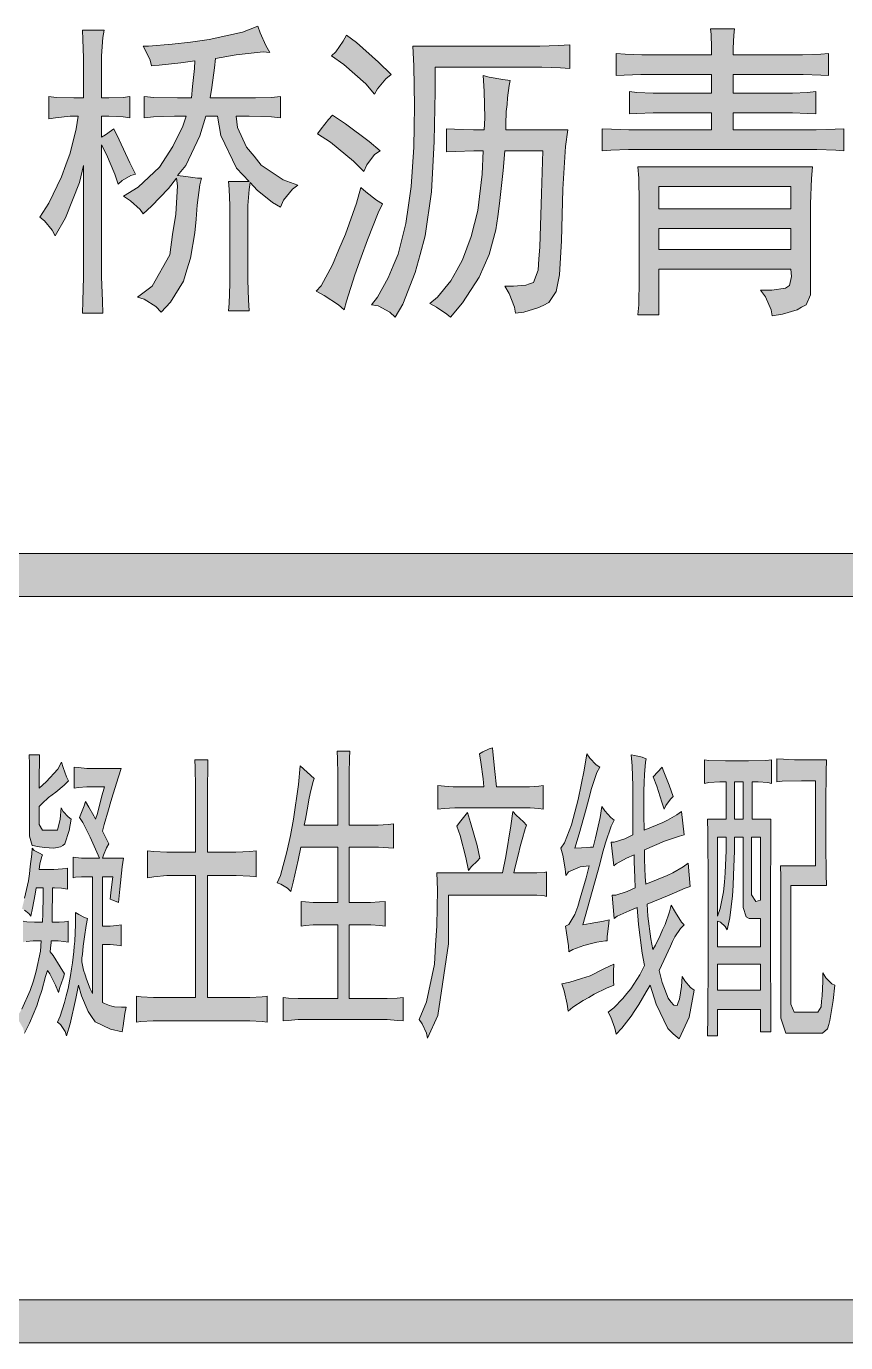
# Model space of a CAD drawing. Header units: millimetres. Extents: x 0 to 414, y 0 to 292.
# Drawn here: x 380.79 to 388.89, y 52.24 to 65.25 of the extents above; entities that cross this region are included whole.
import ezdxf

# ---------------------------------------------------------------- set-up
doc = ezdxf.new("R2010")
doc.units = ezdxf.units.MM

msp = doc.modelspace()

# ---------------------------------------------------------------- hatches: boundary and pattern name
h = msp.add_hatch(color=0)
h.dxf.hatch_style = 2
h.paths.add_polyline_path([(381.6985, 63.6905), (381.66675, 63.789278), (381.585611, 63.983306), (381.536222, 64.078556), (381.536222, 62.886167), (381.536222, 62.773278), (381.543278, 62.533389), (381.546806, 62.413444), (381.345722, 62.413444), (381.34925, 62.533389), (381.356306, 62.773278), (381.356306, 62.886167), (381.356306, 63.873944), (381.3175, 63.704611), (381.179917, 63.355361), (381.077611, 63.178972), (381.045861, 63.235417), (380.971778, 63.327139), (380.925917, 63.362417), (381.014111, 63.503528), (381.141111, 63.761056), (381.183444, 63.881), (381.225778, 63.997417), (381.28575, 64.237306), (381.303389, 64.360778), (381.225778, 64.360778), (381.081139, 64.346667), (381.014111, 64.336083), (381.014111, 64.554806), (381.088194, 64.54775), (381.261056, 64.544222), (381.356306, 64.544222), (381.356306, 64.847611), (381.356306, 64.939333), (381.34925, 65.11925), (381.345722, 65.210972), (381.560917, 65.210972), (381.546806, 65.140417), (381.536222, 64.956972), (381.536222, 64.847611), (381.536222, 64.544222), (381.606778, 64.544222), (381.747889, 64.54775), (381.814917, 64.554806), (381.814917, 64.346667), (381.747889, 64.353722), (381.606778, 64.360778), (381.536222, 64.360778), (381.536222, 64.152639), (381.575028, 64.177333), (381.635, 64.219667), (381.656167, 64.237306), (381.709083, 64.127944), (381.814917, 63.902167), (381.871361, 63.789278), (381.8255, 63.775167), (381.740833, 63.725778)])
h = msp.add_hatch(color=0)
h.dxf.hatch_style = 2
h.paths.add_polyline_path([(383.197806, 64.99225), (383.134306, 64.999306), (382.866194, 64.967556), (382.661583, 64.932278), (382.651, 64.840556), (382.626306, 64.646528), (382.608667, 64.544222), (382.993194, 64.544222), (383.056694, 64.544222), (383.215444, 64.54775), (383.303639, 64.554806), (383.303639, 64.346667), (383.215444, 64.353722), (382.993194, 64.360778), (382.866194, 64.360778), (382.880306, 64.251417), (382.9685, 64.053861), (383.042583, 63.965667), (383.113139, 63.877472), (383.331861, 63.732833), (383.4765, 63.679917), (383.423583, 63.641111), (383.335389, 63.53175), (383.303639, 63.461194), (383.226028, 63.507056), (383.074333, 63.630528), (383.003778, 63.704611), (382.993194, 63.637583), (382.982611, 63.478833), (382.982611, 63.387111), (382.982611, 62.826194), (382.982611, 62.741528), (382.989667, 62.5475), (382.993194, 62.438139), (382.792111, 62.438139), (382.795639, 62.508694), (382.802694, 62.70625), (382.802694, 62.826194), (382.802694, 63.387111), (382.802694, 63.478833), (382.795639, 63.641111), (382.792111, 63.715194), (382.993194, 63.715194), (382.869722, 63.84925), (382.7145, 64.170278), (382.68275, 64.360778), (382.566333, 64.360778), (382.506361, 64.16675), (382.368778, 63.873944), (382.287639, 63.775167), (382.368778, 63.764583), (382.485194, 63.750472), (382.524, 63.750472), (382.506361, 63.683444), (382.481667, 63.482361), (382.471083, 63.344778), (382.456972, 63.207194), (382.414639, 62.956722), (382.379361, 62.843833), (382.344083, 62.730944), (382.217083, 62.522806), (382.125361, 62.424028), (382.072444, 62.480472), (381.956028, 62.554556), (381.892528, 62.572194), (382.037167, 62.681556), (382.210028, 62.992), (382.23825, 63.193083), (382.27, 63.394167), (382.287639, 63.672861), (382.277056, 63.750472), (382.195917, 63.648167), (382.030111, 63.471778), (381.945444, 63.397694), (381.917222, 63.440028), (381.821972, 63.524694), (381.751417, 63.570556), (381.896056, 63.65875), (382.107722, 63.856306), (382.17475, 63.958611), (382.241778, 64.060917), (382.340556, 64.262), (382.372306, 64.360778), (382.255889, 64.360778), (382.04775, 64.353722), (381.956028, 64.346667), (381.956028, 64.554806), (382.051278, 64.54775), (382.287639, 64.544222), (382.425222, 64.544222), (382.435806, 64.653583), (382.453444, 64.8335), (382.456972, 64.907583), (382.319389, 64.889944), (382.104194, 64.86525), (382.030111, 64.858194), (382.016, 64.914639), (381.970139, 65.009889), (381.945444, 65.052222), (381.998361, 65.052222), (382.234722, 65.073389), (382.414639, 65.094556), (382.598083, 65.11925), (382.929694, 65.193333), (383.081389, 65.249778), (383.102556, 65.186278), (383.159, 65.059278)])
h = msp.add_hatch(color=0)
h.dxf.hatch_style = 2
h.paths.add_polyline_path([(387.790972, 65.225083), (387.787444, 65.161583), (387.780389, 65.034583), (387.780389, 64.967556), (388.369528, 64.967556), (388.464778, 64.967556), (388.644694, 64.974611), (388.722306, 64.981667), (388.722306, 64.762944), (388.644694, 64.766472), (388.471833, 64.773528), (388.380111, 64.773528), (387.780389, 64.773528), (387.780389, 64.590083), (388.295444, 64.590083), (388.366, 64.590083), (388.514167, 64.597139), (388.595306, 64.604194), (388.595306, 64.385472), (388.514167, 64.389), (388.366, 64.396056), (388.295444, 64.396056), (387.780389, 64.396056), (387.780389, 64.226722), (388.500056, 64.226722), (388.598833, 64.226722), (388.789333, 64.233778), (388.874, 64.237306), (388.874, 64.018583), (388.792861, 64.025639), (388.605889, 64.032694), (388.500056, 64.032694), (386.827889, 64.032694), (386.743222, 64.032694), (386.570361, 64.025639), (386.485694, 64.018583), (386.485694, 64.237306), (386.577417, 64.233778), (386.74675, 64.226722), (386.827889, 64.226722), (387.565194, 64.226722), (387.565194, 64.396056), (387.074833, 64.396056), (386.990167, 64.396056), (386.827889, 64.389), (386.753806, 64.385472), (386.753806, 64.604194), (386.827889, 64.597139), (386.990167, 64.590083), (387.074833, 64.590083), (387.565194, 64.590083), (387.565194, 64.773528), (386.954889, 64.773528), (386.866694, 64.773528), (386.700889, 64.766472), (386.623278, 64.762944), (386.623278, 64.981667), (386.711472, 64.974611), (386.877278, 64.967556), (386.954889, 64.967556), (387.565194, 64.967556), (387.565194, 65.041639), (387.561667, 65.168639), (387.554611, 65.225083)])
h = msp.add_hatch(color=0)
h.dxf.hatch_style = 2
h.paths.add_polyline_path([(383.956278, 65.161583), (384.055056, 65.091028), (384.273778, 64.897), (384.39725, 64.773528), (384.344333, 64.731194), (384.263194, 64.632417), (384.234972, 64.5795), (384.146778, 64.681806), (383.931583, 64.872306), (383.808111, 64.956972), (383.850444, 64.999306), (383.924528, 65.101611)])
h = msp.add_hatch(color=0)
h.dxf.hatch_style = 2
h.paths.add_polyline_path([(384.439583, 62.374639), (384.386667, 62.424028), (384.27025, 62.487528), (384.203222, 62.498111), (384.263194, 62.572194), (384.369028, 62.762694), (384.418417, 62.882639), (384.467806, 62.999056), (384.541889, 63.302444), (384.570111, 63.482361), (384.594806, 63.665806), (384.623028, 64.053861), (384.626556, 64.254944), (384.630083, 64.459556), (384.623028, 64.858194), (384.612444, 65.052222), (385.801306, 65.052222), (385.868333, 65.052222), (386.051778, 65.059278), (386.164667, 65.066333), (386.164667, 64.8335), (386.072944, 64.840556), (385.8895, 64.847611), (385.801306, 64.847611), (384.834694, 64.847611), (384.834694, 64.604194), (384.824111, 64.110306), (384.81, 63.859833), (384.795889, 63.612889), (384.735917, 63.178972), (384.686528, 62.995528), (384.637139, 62.815611), (384.513667, 62.505167)])
h = msp.add_hatch(color=0)
h.dxf.hatch_style = 2
h.paths.add_polyline_path([(385.628444, 62.413444), (385.617861, 62.473417), (385.564944, 62.607472), (385.522611, 62.681556), (385.607278, 62.681556), (385.73075, 62.692139), (385.766028, 62.70625), (385.804833, 62.716833), (385.850694, 62.840306), (385.85775, 62.953194), (385.868333, 63.066083), (385.885972, 63.598778), (385.896556, 64.018583), (385.522611, 64.018583), (385.504972, 63.824556), (385.469694, 63.5), (385.452056, 63.369472), (385.434417, 63.238944), (385.367389, 62.995528), (385.318, 62.882639), (385.268611, 62.76975), (385.102806, 62.51575), (384.986389, 62.374639), (384.947583, 62.406389), (384.845278, 62.473417), (384.781778, 62.508694), (384.855861, 62.572194), (384.989917, 62.734472), (385.046361, 62.840306), (385.102806, 62.942611), (385.191, 63.171917), (385.22275, 63.302444), (385.2545, 63.429444), (385.296833, 63.789278), (385.307417, 64.018583), (385.215694, 64.018583), (385.035778, 64.011528), (384.944056, 64.008), (384.944056, 64.237306), (385.025194, 64.233778), (385.212167, 64.226722), (385.318, 64.226722), (385.325056, 64.343139), (385.318, 64.607722), (385.307417, 64.762944), (385.367389, 64.748833), (385.501444, 64.724139), (385.575528, 64.713556), (385.564944, 64.664167), (385.547306, 64.544222), (385.543778, 64.477194), (385.536722, 64.406639), (385.533194, 64.279639), (385.533194, 64.226722), (386.1435, 64.226722), (386.122333, 64.060917), (386.094111, 63.641111), (386.090583, 63.387111), (386.083528, 63.129583), (386.062361, 62.794444), (386.044722, 62.709778), (386.030611, 62.628639), (385.956528, 62.519278), (385.900083, 62.491056), (385.847167, 62.466361), (385.709583, 62.424028)])
h = msp.add_hatch(color=0)
h.dxf.hatch_style = 2
h.paths.add_polyline_path([(383.818694, 64.371361), (383.945694, 64.286694), (384.182056, 64.110306), (384.291417, 64.018583), (384.234972, 63.983306), (384.157361, 63.881), (384.129139, 63.813972), (384.026833, 63.916278), (383.797528, 64.10325), (383.670528, 64.187917), (383.705806, 64.237306), (383.779889, 64.329028)])
h = msp.add_hatch(color=0)
h.paths.add_polyline_path([(388.0485, 62.64275), (388.161389, 62.64275), (388.295444, 62.660389), (388.316611, 62.6745), (388.337778, 62.688611), (388.355417, 62.776806), (388.348361, 62.850889), (387.043083, 62.850889), (387.043083, 62.399333), (386.838472, 62.399333), (386.845528, 62.498111), (386.849056, 62.748583), (386.849056, 62.900278), (386.849056, 63.373), (386.849056, 63.507056), (386.845528, 63.750472), (386.838472, 63.859833), (388.563556, 63.859833), (388.552972, 63.746944), (388.542389, 63.496472), (388.542389, 63.362417), (388.542389, 62.667444), (388.542389, 62.596889), (388.500056, 62.498111), (388.454194, 62.473417), (388.411861, 62.448722), (388.267222, 62.406389), (388.164917, 62.38875), (388.154333, 62.448722), (388.097889, 62.575722)])
h.paths.add_polyline_path([(388.348361, 63.447083), (388.348361, 63.665806), (387.043083, 63.665806), (387.043083, 63.447083)])
h.paths.add_polyline_path([(388.348361, 63.044917), (388.348361, 63.253056), (387.043083, 63.253056), (387.043083, 63.044917)])
h = msp.add_hatch(color=0)
h.dxf.hatch_style = 2
h.paths.add_polyline_path([(384.312583, 63.496472), (384.27025, 63.40475), (384.164417, 63.140167), (384.100917, 62.967306), (384.040944, 62.794444), (383.956278, 62.533389), (383.935111, 62.448722), (383.878667, 62.498111), (383.737556, 62.589833), (383.656417, 62.632167), (383.705806, 62.685083), (383.818694, 62.893222), (383.882194, 63.044917), (383.945694, 63.196611), (384.055056, 63.503528), (384.097389, 63.655222), (384.146778, 63.612889), (384.252611, 63.53175)])
h = msp.add_hatch(color=0)
h.dxf.hatch_style = 2
h.paths.add_polyline_path([(355.134333, 59.615917), (355.134333, 60.03925), (404.410333, 60.03925), (404.410333, 59.615917)])
h = msp.add_hatch(color=0)
h.dxf.hatch_style = 2
h.paths.add_polyline_path([(381.208139, 57.792056), (381.165806, 57.749722), (381.084667, 57.679167), (381.045861, 57.654472), (381.010583, 57.62625), (380.947083, 57.569806), (380.918861, 57.538056), (380.918861, 57.414583), (380.918861, 57.361667), (380.950611, 57.305222), (380.982361, 57.305222), (381.081139, 57.305222), (381.098778, 57.305222), (381.127, 57.414583), (381.137583, 57.523944), (381.155222, 57.488667), (381.204611, 57.43575), (381.236361, 57.414583), (381.215194, 57.301694), (381.172861, 57.171167), (381.151694, 57.153528), (381.130528, 57.139417), (381.0635, 57.125306), (381.017639, 57.128833), (380.971778, 57.132361), (380.897694, 57.142944), (380.873, 57.15), (380.848306, 57.153528), (380.823611, 57.24525), (380.823611, 57.329917), (380.823611, 57.636833), (380.823611, 57.749722), (380.823611, 57.957861), (380.820083, 58.049583), (380.922389, 58.049583), (380.922389, 57.993139), (380.918861, 57.830861), (380.918861, 57.7215), (380.989417, 57.781472), (381.102306, 57.908472), (381.141111, 57.9755), (381.155222, 57.922583), (381.1905, 57.830861)])
h = msp.add_hatch(color=0)
h.dxf.hatch_style = 2
h.paths.add_polyline_path([(383.638778, 57.81675), (383.624667, 57.774417), (383.596444, 57.668583), (383.585861, 57.605083), (383.575278, 57.541583), (383.550583, 57.414583), (383.54, 57.354611), (383.871611, 57.354611), (383.871611, 57.781472), (383.871611, 57.859083), (383.868083, 58.010778), (383.864556, 58.084861), (383.991556, 58.084861), (383.988028, 58.017833), (383.9845, 57.866139), (383.9845, 57.781472), (383.9845, 57.354611), (384.224389, 57.354611), (384.27025, 57.354611), (384.369028, 57.361667), (384.421944, 57.368722), (384.421944, 57.125306), (384.372556, 57.128833), (384.273778, 57.135889), (384.224389, 57.135889), (383.9845, 57.135889), (383.9845, 56.589083), (384.153833, 56.589083), (384.192639, 56.589083), (384.284361, 56.596139), (384.340806, 56.599667), (384.340806, 56.35625), (384.287889, 56.363306), (384.196167, 56.370361), (384.153833, 56.370361), (383.9845, 56.370361), (383.9845, 55.640111), (384.312583, 55.640111), (384.358444, 55.640111), (384.457222, 55.643639), (384.517194, 55.650694), (384.517194, 55.421389), (384.46075, 55.424917), (384.358444, 55.431972), (384.312583, 55.431972), (383.525889, 55.431972), (383.480028, 55.431972), (383.38125, 55.424917), (383.331861, 55.421389), (383.331861, 55.650694), (383.384778, 55.643639), (383.480028, 55.640111), (383.525889, 55.640111), (383.871611, 55.640111), (383.871611, 56.370361), (383.667, 56.370361), (383.628194, 56.370361), (383.550583, 56.363306), (383.50825, 56.35625), (383.50825, 56.599667), (383.550583, 56.596139), (383.628194, 56.589083), (383.667, 56.589083), (383.871611, 56.589083), (383.871611, 57.135889), (383.504722, 57.135889), (383.480028, 57.008889), (383.430639, 56.790167), (383.405944, 56.698444), (383.374194, 56.730194), (383.307167, 56.772528), (383.271889, 56.783111), (383.303639, 56.857194), (383.367139, 57.090028), (383.402417, 57.252306), (383.434167, 57.414583), (383.483556, 57.756778), (383.497667, 57.940222)])
h = msp.add_hatch(color=0)
h.dxf.hatch_style = 2
h.paths.add_polyline_path([(385.399139, 58.120139), (385.402667, 58.077806), (385.423833, 57.883778), (385.441472, 57.732083), (385.716639, 57.732083), (385.766028, 57.732083), (385.85775, 57.739139), (385.900083, 57.746194), (385.900083, 57.513361), (385.85775, 57.520417), (385.773083, 57.523944), (385.73075, 57.523944), (385.067528, 57.523944), (385.028722, 57.523944), (384.922889, 57.520417), (384.859389, 57.513361), (384.859389, 57.746194), (384.926417, 57.739139), (385.011083, 57.732083), (385.03225, 57.732083), (385.314472, 57.732083), (385.307417, 57.813222), (385.28625, 57.9755), (385.272139, 58.060167), (385.303889, 58.077806), (385.367389, 58.109556)])
h = msp.add_hatch(color=0)
h.dxf.hatch_style = 2
h.paths.add_polyline_path([(386.461, 57.926111), (386.432778, 57.873194), (386.379861, 57.717972), (386.351639, 57.615667), (386.326944, 57.516889), (386.256389, 57.269944), (386.214056, 57.125306), (386.281083, 57.128833), (386.369278, 57.135889), (386.393972, 57.135889), (386.418667, 57.227611), (386.464528, 57.428694), (386.482167, 57.538056), (386.510389, 57.495722), (386.570361, 57.428694), (386.602111, 57.404), (386.573889, 57.344028), (386.517444, 57.178222), (386.489222, 57.075917), (386.461, 56.970083), (386.362222, 56.617306), (386.291667, 56.370361), (386.36575, 56.380944), (386.496278, 56.405639), (386.552722, 56.41975), (386.545667, 56.35625), (386.535083, 56.253944), (386.535083, 56.211611), (386.517444, 56.211611), (386.432778, 56.1975), (386.36575, 56.179861), (386.30225, 56.16575), (386.192889, 56.126944), (386.154083, 56.10225), (386.150556, 56.162222), (386.132917, 56.289222), (386.122333, 56.35625), (386.154083, 56.373889), (386.214056, 56.472667), (386.242278, 56.550278), (386.266972, 56.631417), (386.326944, 56.8325), (386.355167, 56.952444), (386.266972, 56.941861), (386.150556, 56.892472), (386.125861, 56.857194), (386.118806, 56.924222), (386.094111, 57.058278), (386.076472, 57.125306), (386.11175, 57.178222), (386.182306, 57.358139), (386.214056, 57.481611), (386.245806, 57.608611), (386.305778, 57.897889), (386.334, 58.060167), (386.362222, 58.017833), (386.425722, 57.950806)])
h = msp.add_hatch(color=0)
h.dxf.hatch_style = 2
h.paths.add_polyline_path([(386.789083, 57.647417), (386.789083, 57.739139), (386.782028, 57.940222), (386.771444, 58.049583), (386.806722, 58.042528), (386.880806, 58.024889), (386.919611, 58.010778), (386.912556, 57.9755), (386.901972, 57.855556), (386.898444, 57.774417), (386.894917, 57.693278), (386.894917, 57.456917), (386.898444, 57.305222), (387.085417, 57.379306), (387.131278, 57.404), (387.223, 57.456917), (387.268861, 57.488667), (387.293556, 57.259361), (387.247694, 57.24525), (387.148917, 57.2135), (387.099528, 57.195861), (386.901972, 57.111194), (386.901972, 57.015944), (386.909028, 56.843083), (386.916083, 56.772528), (387.12775, 56.857194), (387.184194, 56.881889), (387.2865, 56.941861), (387.335889, 56.977139), (387.353528, 56.747833), (387.304139, 56.730194), (387.198306, 56.684333), (387.145389, 56.663167), (386.930194, 56.574972), (386.93725, 56.455028), (386.965472, 56.22925), (386.986639, 56.126944), (387.011333, 56.169278), (387.057194, 56.264528), (387.081889, 56.320972), (387.106583, 56.373889), (387.148917, 56.497361), (387.166556, 56.564389), (387.208889, 56.490306), (387.268861, 56.395056), (387.293556, 56.370361), (387.258278, 56.331556), (387.201833, 56.250417), (387.180667, 56.204556), (387.1595, 56.158694), (387.092472, 56.017583), (387.046611, 55.918806), (387.078361, 55.798861), (387.138333, 55.643639), (387.163028, 55.608361), (387.19125, 55.576611), (387.226528, 55.573083), (387.237111, 55.601306), (387.247694, 55.633056), (387.268861, 55.760056), (387.275917, 55.858833), (387.300611, 55.8165), (387.357056, 55.749472), (387.392333, 55.724778), (387.342944, 55.456667), (387.244167, 55.241472), (387.187722, 55.290861), (387.134806, 55.343778), (387.018389, 55.583667), (386.958417, 55.774167), (386.919611, 55.707139), (386.845528, 55.580139), (386.806722, 55.523694), (386.771444, 55.46725), (386.679722, 55.347306), (386.623278, 55.287333), (386.609167, 55.347306), (386.570361, 55.456667), (386.542139, 55.506056), (386.598583, 55.548389), (386.690306, 55.640111), (386.729111, 55.6895), (386.767917, 55.735361), (386.856111, 55.876472), (386.901972, 55.968194), (386.880806, 56.088139), (386.842, 56.373889), (386.831417, 56.539694), (386.750278, 56.507944), (386.633861, 56.455028), (386.602111, 56.430333), (386.584472, 56.663167), (386.61975, 56.663167), (386.732639, 56.698444), (386.81025, 56.733722), (386.806722, 56.8325), (386.799667, 56.994778), (386.799667, 57.061806), (386.725583, 57.026528), (386.623278, 56.973611), (386.598583, 56.952444), (386.573889, 57.185278), (386.602111, 57.185278), (386.707944, 57.220556), (386.789083, 57.259361)])
h = msp.add_hatch(color=0)
h.dxf.hatch_style = 2
h.paths.add_polyline_path([(381.3175, 57.428694), (381.331611, 57.463972), (381.363361, 57.545111), (381.377472, 57.587444), (381.409222, 57.531), (381.458611, 57.446333), (381.47625, 57.414583), (381.493889, 57.471028), (381.536222, 57.629778), (381.564444, 57.732083), (381.433917, 57.732083), (381.391583, 57.732083), (381.306917, 57.725028), (381.264583, 57.7215), (381.264583, 57.926111), (381.306917, 57.922583), (381.391583, 57.915528), (381.433917, 57.915528), (381.73025, 57.915528), (381.702028, 57.830861), (381.649111, 57.665056), (381.627944, 57.587444), (381.60325, 57.506306), (381.560917, 57.361667), (381.543278, 57.294639), (381.557389, 57.269944), (381.589139, 57.209972), (381.606778, 57.171167), (381.585611, 57.128833), (381.553861, 57.058278), (381.543278, 57.026528), (381.751417, 57.026528), (381.740833, 56.941861), (381.716139, 56.723139), (381.702028, 56.589083), (381.680861, 56.599667), (381.638528, 56.617306), (381.620889, 56.624361), (381.627944, 56.684333), (381.642056, 56.793694), (381.645583, 56.843083), (381.543278, 56.843083), (381.543278, 56.35625), (381.592667, 56.35625), (381.620889, 56.35625), (381.687917, 56.363306), (381.73025, 56.370361), (381.73025, 56.162222), (381.687917, 56.169278), (381.620889, 56.176333), (381.592667, 56.176333), (381.543278, 56.176333), (381.543278, 55.601306), (381.564444, 55.590722), (381.613833, 55.573083), (381.638528, 55.566028), (381.663222, 55.558972), (381.733778, 55.555444), (381.779639, 55.555444), (381.765528, 55.491944), (381.747889, 55.372), (381.740833, 55.312028), (381.624417, 55.336722), (381.472722, 55.410806), (381.437444, 55.463722), (381.402167, 55.513111), (381.338667, 55.668333), (381.306917, 55.774167), (381.282222, 55.640111), (381.225778, 55.389639), (381.1905, 55.273222), (381.176389, 55.315556), (381.130528, 55.382583), (381.098778, 55.407278), (381.127, 55.46725), (381.169333, 55.601306), (381.186972, 55.668333), (381.204611, 55.738889), (381.229306, 55.869417), (381.239889, 55.932917), (381.246944, 55.992889), (381.261056, 56.105778), (381.264583, 56.155167), (381.271639, 56.208083), (381.278694, 56.373889), (381.278694, 56.490306), (381.310444, 56.472667), (381.366889, 56.440917), (381.395111, 56.430333), (381.384528, 56.363306), (381.366889, 56.250417), (381.359833, 56.204556), (381.352778, 56.158694), (381.345722, 56.077556), (381.342194, 56.042278), (381.342194, 56.003472), (381.356306, 55.922333), (381.373944, 55.876472), (381.388056, 55.830611), (381.423333, 55.735361), (381.4445, 55.6895), (381.4445, 56.843083), (381.377472, 56.843083), (381.338667, 56.843083), (381.278694, 56.839556), (381.254, 56.8325), (381.254, 57.037111), (381.278694, 57.033583), (381.338667, 57.026528), (381.373944, 57.026528), (381.515056, 57.026528), (381.423333, 57.234667), (381.398639, 57.280528), (381.34925, 57.379306)])
h = msp.add_hatch(color=0)
h.dxf.hatch_style = 2
h.paths.add_polyline_path([(382.464028, 57.0865), (382.464028, 57.622722), (382.464028, 57.732083), (382.4605, 57.922583), (382.456972, 58.000194), (382.5875, 58.000194), (382.5875, 57.922583), (382.583972, 57.732083), (382.583972, 57.622722), (382.583972, 57.0865), (382.792111, 57.0865), (382.862667, 57.0865), (383.00025, 57.093556), (383.06375, 57.100611), (383.06375, 56.843083), (383.00025, 56.850139), (382.866194, 56.857194), (382.792111, 56.857194), (382.583972, 56.857194), (382.583972, 55.650694), (382.933222, 55.650694), (383.00025, 55.650694), (383.123722, 55.65775), (383.173111, 55.664806), (383.173111, 55.407278), (383.123722, 55.414333), (383.00025, 55.421389), (382.933222, 55.421389), (382.118306, 55.421389), (382.044222, 55.421389), (381.924278, 55.414333), (381.881944, 55.407278), (381.881944, 55.664806), (381.927806, 55.65775), (382.04775, 55.650694), (382.118306, 55.650694), (382.464028, 55.650694), (382.464028, 56.857194), (382.248833, 56.857194), (382.181806, 56.857194), (382.051278, 56.843083), (381.991306, 56.8325), (381.991306, 57.100611), (382.051278, 57.093556), (382.181806, 57.0865), (382.248833, 57.0865)])
h = msp.add_hatch(color=0)
h.dxf.hatch_style = 2
h.paths.add_polyline_path([(387.096, 57.513361), (387.074833, 57.580389), (387.025444, 57.739139), (386.990167, 57.830861), (387.078361, 57.926111), (387.088944, 57.897889), (387.145389, 57.749722), (387.187722, 57.636833), (387.1595, 57.612139), (387.113639, 57.548639)])
h = msp.add_hatch(color=0)
h.paths.add_polyline_path([(387.709833, 57.414583), (387.709833, 57.781472), (387.646333, 57.781472), (387.5405, 57.774417), (387.494639, 57.767361), (387.494639, 58.000194), (387.5405, 57.993139), (387.702778, 57.989611), (387.819194, 57.989611), (387.932083, 57.989611), (388.101417, 57.993139), (388.157861, 58.000194), (388.157861, 57.767361), (388.122583, 57.774417), (388.027333, 57.781472), (387.967361, 57.781472), (387.967361, 57.414583), (388.150806, 57.414583), (388.150806, 57.2135), (388.147278, 56.698444), (388.147278, 56.380944), (388.147278, 56.066972), (388.150806, 55.53075), (388.150806, 55.312028), (388.0485, 55.312028), (388.0485, 55.53075), (387.625167, 55.53075), (387.625167, 55.273222), (387.526389, 55.273222), (387.529917, 55.46725), (387.533444, 56.028167), (387.533444, 56.395056), (387.533444, 56.765472), (387.529917, 57.277), (387.526389, 57.414583)])
h.paths.add_polyline_path([(387.625167, 56.151639), (388.0485, 56.151639), (388.0485, 56.430333), (387.939139, 56.430333), (387.907389, 56.447972), (387.879167, 56.539694), (387.879167, 56.613778), (387.879167, 57.234667), (387.790972, 57.234667), (387.790972, 57.100611), (387.783917, 56.860722), (387.780389, 56.758417), (387.773333, 56.656111), (387.745111, 56.437389), (387.720417, 56.320972), (387.69925, 56.352722), (387.653389, 56.395056), (387.625167, 56.405639)])
h.paths.add_polyline_path([(388.0485, 55.724778), (388.0485, 55.978778), (387.625167, 55.978778), (387.625167, 55.724778)])
h.paths.add_polyline_path([(387.960306, 56.747833), (387.960306, 56.666694), (388.002639, 56.599667), (388.0485, 56.613778), (388.0485, 57.234667), (387.960306, 57.234667)])
h.paths.add_polyline_path([(387.625167, 56.455028), (387.649861, 56.529111), (387.685139, 56.694917), (387.692194, 56.790167), (387.69925, 56.881889), (387.709833, 57.104139), (387.709833, 57.234667), (387.625167, 57.234667)])
h.paths.add_polyline_path([(387.879167, 57.414583), (387.879167, 57.781472), (387.790972, 57.781472), (387.790972, 57.414583)])
h = msp.add_hatch(color=0)
h.dxf.hatch_style = 2
h.paths.add_polyline_path([(388.210778, 58.010778), (388.277806, 58.00725), (388.387167, 58.000194), (388.433028, 58.000194), (388.701139, 58.000194), (388.697611, 57.883778), (388.694083, 57.569806), (388.694083, 57.368722), (388.694083, 57.171167), (388.697611, 56.867778), (388.701139, 56.758417), (388.348361, 56.758417), (388.348361, 55.664806), (388.348361, 55.583667), (388.383639, 55.506056), (388.418917, 55.506056), (388.595306, 55.506056), (388.616472, 55.506056), (388.648222, 55.558972), (388.65175, 55.615417), (388.658806, 55.668333), (388.665861, 55.809444), (388.665861, 55.894111), (388.694083, 55.844722), (388.754056, 55.78475), (388.785806, 55.774167), (388.768167, 55.622472), (388.736417, 55.424917), (388.725833, 55.382583), (388.711722, 55.34025), (388.662333, 55.297917), (388.623528, 55.297917), (388.348361, 55.297917), (388.298972, 55.297917), (388.249583, 55.446083), (388.249583, 55.590722), (388.249583, 56.564389), (388.249583, 56.649056), (388.249583, 56.843083), (388.246056, 56.952444), (388.591778, 56.952444), (388.591778, 57.792056), (388.454194, 57.792056), (388.263694, 57.788528), (388.210778, 57.781472)])
h = msp.add_hatch(color=0)
h.dxf.hatch_style = 2
h.paths.add_polyline_path([(385.737806, 57.354611), (385.723694, 57.319333), (385.691944, 57.2135), (385.674306, 57.142944), (385.656667, 57.072389), (385.624917, 56.941861), (385.610806, 56.881889), (385.780139, 56.881889), (385.840111, 56.881889), (385.914194, 56.885417), (385.935361, 56.892472), (385.935361, 56.649056), (385.914194, 56.656111), (385.840111, 56.663167), (385.790722, 56.663167), (384.965222, 56.663167), (384.965222, 56.179861), (384.859389, 55.474306), (384.757083, 55.248528), (384.7465, 55.297917), (384.704167, 55.389639), (384.675944, 55.431972), (384.7465, 55.608361), (384.827639, 55.978778), (384.838222, 56.169278), (384.848806, 56.359778), (384.855861, 56.716083), (384.848806, 56.881889), (385.497917, 56.881889), (385.533194, 57.044167), (385.582583, 57.347556), (385.600222, 57.488667), (385.6355, 57.453389), (385.706056, 57.386361)])
h = msp.add_hatch(color=0)
h.dxf.hatch_style = 2
h.paths.add_polyline_path([(385.152194, 57.478083), (385.183944, 57.379306), (385.247444, 57.153528), (385.275667, 57.026528), (385.250972, 57.001833), (385.191, 56.941861), (385.162778, 56.906583), (385.138083, 57.033583), (385.081639, 57.252306), (385.046361, 57.344028), (385.074583, 57.379306), (385.1275, 57.446333)])
h = msp.add_hatch(color=0)
h.dxf.hatch_style = 2
h.paths.add_polyline_path([(381.028222, 56.10225), (381.056444, 56.066972), (381.127, 55.954083), (381.169333, 55.883528), (381.155222, 55.841194), (381.123472, 55.749472), (381.109361, 55.700083), (381.081139, 55.774167), (381.024694, 55.883528), (381, 55.918806), (380.982361, 55.858833), (380.943556, 55.72125), (380.918861, 55.643639), (380.894167, 55.569556), (380.823611, 55.396694), (380.774222, 55.297917), (380.760111, 55.347306), (380.717778, 55.421389), (380.693083, 55.446083), (380.746, 55.534278), (380.830667, 55.72125), (380.862417, 55.8165), (380.890639, 55.91175), (380.932972, 56.109306), (380.940028, 56.211611), (380.890639, 56.211611), (380.858889, 56.211611), (380.791861, 56.204556), (380.760111, 56.1975), (380.760111, 56.405639), (380.795389, 56.398583), (380.873, 56.395056), (380.911806, 56.395056), (380.950611, 56.395056), (380.954139, 56.479722), (380.957667, 56.649056), (380.957667, 56.733722), (380.890639, 56.733722), (380.880056, 56.67375), (380.851833, 56.532639), (380.837722, 56.455028), (380.816556, 56.479722), (380.774222, 56.515), (380.749528, 56.529111), (380.774222, 56.631417), (380.813028, 56.804278), (380.823611, 56.874833), (380.830667, 56.945389), (380.844778, 57.068861), (380.848306, 57.125306), (380.869472, 57.104139), (380.922389, 57.075917), (380.950611, 57.061806), (380.943556, 57.044167), (380.925917, 56.973611), (380.918861, 56.917167), (381.028222, 56.917167), (381.0635, 56.917167), (381.148167, 56.924222), (381.197556, 56.92775), (381.197556, 56.723139), (381.141111, 56.730194), (381.070556, 56.733722), (381.049389, 56.733722), (381.049389, 56.666694), (381.045861, 56.497361), (381.045861, 56.395056), (381.098778, 56.395056), (381.116417, 56.395056), (381.169333, 56.398583), (381.204611, 56.405639), (381.204611, 56.1975), (381.162278, 56.204556), (381.105833, 56.211611), (381.09525, 56.211611), (381.038806, 56.211611), (381.038806, 56.193972), (381.03175, 56.137528)])
h = msp.add_hatch(color=0)
h.dxf.hatch_style = 2
h.paths.add_polyline_path([(386.598583, 55.978778), (386.595056, 55.91175), (386.595056, 55.809444), (386.598583, 55.774167), (386.528028, 55.742417), (386.404556, 55.682444), (386.351639, 55.650694), (386.295194, 55.622472), (386.192889, 55.555444), (386.147028, 55.516639), (386.139972, 55.583667), (386.108222, 55.717722), (386.087056, 55.78475), (386.164667, 55.802389), (386.281083, 55.837667), (386.323417, 55.851778), (386.36575, 55.865889), (386.499806, 55.932917)])
h = msp.add_hatch(color=0)
h.dxf.hatch_style = 2
h.paths.add_polyline_path([(354.957944, 52.239333), (354.957944, 52.662667), (404.237472, 52.662667), (404.237472, 52.239333)])

# ---------------------------------------------------------------- linework, layer by layer
at = {"color": 0, "lineweight": 0}
for points in [[(381.6985, 63.6905), (381.66675, 63.789278), (381.585611, 63.983306), (381.536222, 64.078556), (381.536222, 62.886167), (381.536222, 62.773278), (381.543278, 62.533389), (381.546806, 62.413444), (381.345722, 62.413444), (381.34925, 62.533389), (381.356306, 62.773278), (381.356306, 62.886167), (381.356306, 63.873944), (381.3175, 63.704611), (381.179917, 63.355361), (381.077611, 63.178972), (381.045861, 63.235417), (380.971778, 63.327139), (380.925917, 63.362417), (381.014111, 63.503528), (381.141111, 63.761056), (381.183444, 63.881), (381.225778, 63.997417), (381.28575, 64.237306), (381.303389, 64.360778), (381.225778, 64.360778), (381.081139, 64.346667), (381.014111, 64.336083), (381.014111, 64.554806), (381.088194, 64.54775), (381.261056, 64.544222), (381.356306, 64.544222), (381.356306, 64.847611), (381.356306, 64.939333), (381.34925, 65.11925), (381.345722, 65.210972), (381.560917, 65.210972), (381.546806, 65.140417), (381.536222, 64.956972), (381.536222, 64.847611), (381.536222, 64.544222), (381.606778, 64.544222), (381.747889, 64.54775), (381.814917, 64.554806), (381.814917, 64.346667), (381.747889, 64.353722), (381.606778, 64.360778), (381.536222, 64.360778), (381.536222, 64.152639), (381.575028, 64.177333), (381.635, 64.219667), (381.656167, 64.237306), (381.709083, 64.127944), (381.814917, 63.902167), (381.871361, 63.789278), (381.8255, 63.775167), (381.740833, 63.725778)], [(383.197806, 64.99225), (383.134306, 64.999306), (382.866194, 64.967556), (382.661583, 64.932278), (382.651, 64.840556), (382.626306, 64.646528), (382.608667, 64.544222), (382.993194, 64.544222), (383.056694, 64.544222), (383.215444, 64.54775), (383.303639, 64.554806), (383.303639, 64.346667), (383.215444, 64.353722), (382.993194, 64.360778), (382.866194, 64.360778), (382.880306, 64.251417), (382.9685, 64.053861), (383.042583, 63.965667), (383.113139, 63.877472), (383.331861, 63.732833), (383.4765, 63.679917), (383.423583, 63.641111), (383.335389, 63.53175), (383.303639, 63.461194), (383.226028, 63.507056), (383.074333, 63.630528), (383.003778, 63.704611), (382.993194, 63.637583), (382.982611, 63.478833), (382.982611, 63.387111), (382.982611, 62.826194), (382.982611, 62.741528), (382.989667, 62.5475), (382.993194, 62.438139), (382.792111, 62.438139), (382.795639, 62.508694), (382.802694, 62.70625), (382.802694, 62.826194), (382.802694, 63.387111), (382.802694, 63.478833), (382.795639, 63.641111), (382.792111, 63.715194), (382.993194, 63.715194), (382.869722, 63.84925), (382.7145, 64.170278), (382.68275, 64.360778), (382.566333, 64.360778), (382.506361, 64.16675), (382.368778, 63.873944), (382.287639, 63.775167), (382.368778, 63.764583), (382.485194, 63.750472), (382.524, 63.750472), (382.506361, 63.683444), (382.481667, 63.482361), (382.471083, 63.344778), (382.456972, 63.207194), (382.414639, 62.956722), (382.379361, 62.843833), (382.344083, 62.730944), (382.217083, 62.522806), (382.125361, 62.424028), (382.072444, 62.480472), (381.956028, 62.554556), (381.892528, 62.572194), (382.037167, 62.681556), (382.210028, 62.992), (382.23825, 63.193083), (382.27, 63.394167), (382.287639, 63.672861), (382.277056, 63.750472), (382.195917, 63.648167), (382.030111, 63.471778), (381.945444, 63.397694), (381.917222, 63.440028), (381.821972, 63.524694), (381.751417, 63.570556), (381.896056, 63.65875), (382.107722, 63.856306), (382.17475, 63.958611), (382.241778, 64.060917), (382.340556, 64.262), (382.372306, 64.360778), (382.255889, 64.360778), (382.04775, 64.353722), (381.956028, 64.346667), (381.956028, 64.554806), (382.051278, 64.54775), (382.287639, 64.544222), (382.425222, 64.544222), (382.435806, 64.653583), (382.453444, 64.8335), (382.456972, 64.907583), (382.319389, 64.889944), (382.104194, 64.86525), (382.030111, 64.858194), (382.016, 64.914639), (381.970139, 65.009889), (381.945444, 65.052222), (381.998361, 65.052222), (382.234722, 65.073389), (382.414639, 65.094556), (382.598083, 65.11925), (382.929694, 65.193333), (383.081389, 65.249778), (383.102556, 65.186278), (383.159, 65.059278)], [(387.790972, 65.225083), (387.787444, 65.161583), (387.780389, 65.034583), (387.780389, 64.967556), (388.369528, 64.967556), (388.464778, 64.967556), (388.644694, 64.974611), (388.722306, 64.981667), (388.722306, 64.762944), (388.644694, 64.766472), (388.471833, 64.773528), (388.380111, 64.773528), (387.780389, 64.773528), (387.780389, 64.590083), (388.295444, 64.590083), (388.366, 64.590083), (388.514167, 64.597139), (388.595306, 64.604194), (388.595306, 64.385472), (388.514167, 64.389), (388.366, 64.396056), (388.295444, 64.396056), (387.780389, 64.396056), (387.780389, 64.226722), (388.500056, 64.226722), (388.598833, 64.226722), (388.789333, 64.233778), (388.874, 64.237306), (388.874, 64.018583), (388.792861, 64.025639), (388.605889, 64.032694), (388.500056, 64.032694), (386.827889, 64.032694), (386.743222, 64.032694), (386.570361, 64.025639), (386.485694, 64.018583), (386.485694, 64.237306), (386.577417, 64.233778), (386.74675, 64.226722), (386.827889, 64.226722), (387.565194, 64.226722), (387.565194, 64.396056), (387.074833, 64.396056), (386.990167, 64.396056), (386.827889, 64.389), (386.753806, 64.385472), (386.753806, 64.604194), (386.827889, 64.597139), (386.990167, 64.590083), (387.074833, 64.590083), (387.565194, 64.590083), (387.565194, 64.773528), (386.954889, 64.773528), (386.866694, 64.773528), (386.700889, 64.766472), (386.623278, 64.762944), (386.623278, 64.981667), (386.711472, 64.974611), (386.877278, 64.967556), (386.954889, 64.967556), (387.565194, 64.967556), (387.565194, 65.041639), (387.561667, 65.168639), (387.554611, 65.225083)], [(383.956278, 65.161583), (384.055056, 65.091028), (384.273778, 64.897), (384.39725, 64.773528), (384.344333, 64.731194), (384.263194, 64.632417), (384.234972, 64.5795), (384.146778, 64.681806), (383.931583, 64.872306), (383.808111, 64.956972), (383.850444, 64.999306), (383.924528, 65.101611)], [(384.439583, 62.374639), (384.386667, 62.424028), (384.27025, 62.487528), (384.203222, 62.498111), (384.263194, 62.572194), (384.369028, 62.762694), (384.418417, 62.882639), (384.467806, 62.999056), (384.541889, 63.302444), (384.570111, 63.482361), (384.594806, 63.665806), (384.623028, 64.053861), (384.626556, 64.254944), (384.630083, 64.459556), (384.623028, 64.858194), (384.612444, 65.052222), (385.801306, 65.052222), (385.868333, 65.052222), (386.051778, 65.059278), (386.164667, 65.066333), (386.164667, 64.8335), (386.072944, 64.840556), (385.8895, 64.847611), (385.801306, 64.847611), (384.834694, 64.847611), (384.834694, 64.604194), (384.824111, 64.110306), (384.81, 63.859833), (384.795889, 63.612889), (384.735917, 63.178972), (384.686528, 62.995528), (384.637139, 62.815611), (384.513667, 62.505167)], [(385.628444, 62.413444), (385.617861, 62.473417), (385.564944, 62.607472), (385.522611, 62.681556), (385.607278, 62.681556), (385.73075, 62.692139), (385.766028, 62.70625), (385.804833, 62.716833), (385.850694, 62.840306), (385.85775, 62.953194), (385.868333, 63.066083), (385.885972, 63.598778), (385.896556, 64.018583), (385.522611, 64.018583), (385.504972, 63.824556), (385.469694, 63.5), (385.452056, 63.369472), (385.434417, 63.238944), (385.367389, 62.995528), (385.318, 62.882639), (385.268611, 62.76975), (385.102806, 62.51575), (384.986389, 62.374639), (384.947583, 62.406389), (384.845278, 62.473417), (384.781778, 62.508694), (384.855861, 62.572194), (384.989917, 62.734472), (385.046361, 62.840306), (385.102806, 62.942611), (385.191, 63.171917), (385.22275, 63.302444), (385.2545, 63.429444), (385.296833, 63.789278), (385.307417, 64.018583), (385.215694, 64.018583), (385.035778, 64.011528), (384.944056, 64.008), (384.944056, 64.237306), (385.025194, 64.233778), (385.212167, 64.226722), (385.318, 64.226722), (385.325056, 64.343139), (385.318, 64.607722), (385.307417, 64.762944), (385.367389, 64.748833), (385.501444, 64.724139), (385.575528, 64.713556), (385.564944, 64.664167), (385.547306, 64.544222), (385.543778, 64.477194), (385.536722, 64.406639), (385.533194, 64.279639), (385.533194, 64.226722), (386.1435, 64.226722), (386.122333, 64.060917), (386.094111, 63.641111), (386.090583, 63.387111), (386.083528, 63.129583), (386.062361, 62.794444), (386.044722, 62.709778), (386.030611, 62.628639), (385.956528, 62.519278), (385.900083, 62.491056), (385.847167, 62.466361), (385.709583, 62.424028)], [(383.818694, 64.371361), (383.945694, 64.286694), (384.182056, 64.110306), (384.291417, 64.018583), (384.234972, 63.983306), (384.157361, 63.881), (384.129139, 63.813972), (384.026833, 63.916278), (383.797528, 64.10325), (383.670528, 64.187917), (383.705806, 64.237306), (383.779889, 64.329028)], [(388.0485, 62.64275), (388.161389, 62.64275), (388.295444, 62.660389), (388.316611, 62.6745), (388.337778, 62.688611), (388.355417, 62.776806), (388.348361, 62.850889), (387.043083, 62.850889), (387.043083, 62.399333), (386.838472, 62.399333), (386.845528, 62.498111), (386.849056, 62.748583), (386.849056, 62.900278), (386.849056, 63.373), (386.849056, 63.507056), (386.845528, 63.750472), (386.838472, 63.859833), (388.563556, 63.859833), (388.552972, 63.746944), (388.542389, 63.496472), (388.542389, 63.362417), (388.542389, 62.667444), (388.542389, 62.596889), (388.500056, 62.498111), (388.454194, 62.473417), (388.411861, 62.448722), (388.267222, 62.406389), (388.164917, 62.38875), (388.154333, 62.448722), (388.097889, 62.575722)], [(384.312583, 63.496472), (384.27025, 63.40475), (384.164417, 63.140167), (384.100917, 62.967306), (384.040944, 62.794444), (383.956278, 62.533389), (383.935111, 62.448722), (383.878667, 62.498111), (383.737556, 62.589833), (383.656417, 62.632167), (383.705806, 62.685083), (383.818694, 62.893222), (383.882194, 63.044917), (383.945694, 63.196611), (384.055056, 63.503528), (384.097389, 63.655222), (384.146778, 63.612889), (384.252611, 63.53175)], [(388.348361, 63.447083), (388.348361, 63.665806), (387.043083, 63.665806), (387.043083, 63.447083)], [(388.348361, 63.044917), (388.348361, 63.253056), (387.043083, 63.253056), (387.043083, 63.044917)], [(355.134333, 59.615917), (355.134333, 60.03925), (404.410333, 60.03925), (404.410333, 59.615917)], [(381.208139, 57.792056), (381.165806, 57.749722), (381.084667, 57.679167), (381.045861, 57.654472), (381.010583, 57.62625), (380.947083, 57.569806), (380.918861, 57.538056), (380.918861, 57.414583), (380.918861, 57.361667), (380.950611, 57.305222), (380.982361, 57.305222), (381.081139, 57.305222), (381.098778, 57.305222), (381.127, 57.414583), (381.137583, 57.523944), (381.155222, 57.488667), (381.204611, 57.43575), (381.236361, 57.414583), (381.215194, 57.301694), (381.172861, 57.171167), (381.151694, 57.153528), (381.130528, 57.139417), (381.0635, 57.125306), (381.017639, 57.128833), (380.971778, 57.132361), (380.897694, 57.142944), (380.873, 57.15), (380.848306, 57.153528), (380.823611, 57.24525), (380.823611, 57.329917), (380.823611, 57.636833), (380.823611, 57.749722), (380.823611, 57.957861), (380.820083, 58.049583), (380.922389, 58.049583), (380.922389, 57.993139), (380.918861, 57.830861), (380.918861, 57.7215), (380.989417, 57.781472), (381.102306, 57.908472), (381.141111, 57.9755), (381.155222, 57.922583), (381.1905, 57.830861)], [(383.638778, 57.81675), (383.624667, 57.774417), (383.596444, 57.668583), (383.585861, 57.605083), (383.575278, 57.541583), (383.550583, 57.414583), (383.54, 57.354611), (383.871611, 57.354611), (383.871611, 57.781472), (383.871611, 57.859083), (383.868083, 58.010778), (383.864556, 58.084861), (383.991556, 58.084861), (383.988028, 58.017833), (383.9845, 57.866139), (383.9845, 57.781472), (383.9845, 57.354611), (384.224389, 57.354611), (384.27025, 57.354611), (384.369028, 57.361667), (384.421944, 57.368722), (384.421944, 57.125306), (384.372556, 57.128833), (384.273778, 57.135889), (384.224389, 57.135889), (383.9845, 57.135889), (383.9845, 56.589083), (384.153833, 56.589083), (384.192639, 56.589083), (384.284361, 56.596139), (384.340806, 56.599667), (384.340806, 56.35625), (384.287889, 56.363306), (384.196167, 56.370361), (384.153833, 56.370361), (383.9845, 56.370361), (383.9845, 55.640111), (384.312583, 55.640111), (384.358444, 55.640111), (384.457222, 55.643639), (384.517194, 55.650694), (384.517194, 55.421389), (384.46075, 55.424917), (384.358444, 55.431972), (384.312583, 55.431972), (383.525889, 55.431972), (383.480028, 55.431972), (383.38125, 55.424917), (383.331861, 55.421389), (383.331861, 55.650694), (383.384778, 55.643639), (383.480028, 55.640111), (383.525889, 55.640111), (383.871611, 55.640111), (383.871611, 56.370361), (383.667, 56.370361), (383.628194, 56.370361), (383.550583, 56.363306), (383.50825, 56.35625), (383.50825, 56.599667), (383.550583, 56.596139), (383.628194, 56.589083), (383.667, 56.589083), (383.871611, 56.589083), (383.871611, 57.135889), (383.504722, 57.135889), (383.480028, 57.008889), (383.430639, 56.790167), (383.405944, 56.698444), (383.374194, 56.730194), (383.307167, 56.772528), (383.271889, 56.783111), (383.303639, 56.857194), (383.367139, 57.090028), (383.402417, 57.252306), (383.434167, 57.414583), (383.483556, 57.756778), (383.497667, 57.940222)], [(385.399139, 58.120139), (385.402667, 58.077806), (385.423833, 57.883778), (385.441472, 57.732083), (385.716639, 57.732083), (385.766028, 57.732083), (385.85775, 57.739139), (385.900083, 57.746194), (385.900083, 57.513361), (385.85775, 57.520417), (385.773083, 57.523944), (385.73075, 57.523944), (385.067528, 57.523944), (385.028722, 57.523944), (384.922889, 57.520417), (384.859389, 57.513361), (384.859389, 57.746194), (384.926417, 57.739139), (385.011083, 57.732083), (385.03225, 57.732083), (385.314472, 57.732083), (385.307417, 57.813222), (385.28625, 57.9755), (385.272139, 58.060167), (385.303889, 58.077806), (385.367389, 58.109556)], [(386.461, 57.926111), (386.432778, 57.873194), (386.379861, 57.717972), (386.351639, 57.615667), (386.326944, 57.516889), (386.256389, 57.269944), (386.214056, 57.125306), (386.281083, 57.128833), (386.369278, 57.135889), (386.393972, 57.135889), (386.418667, 57.227611), (386.464528, 57.428694), (386.482167, 57.538056), (386.510389, 57.495722), (386.570361, 57.428694), (386.602111, 57.404), (386.573889, 57.344028), (386.517444, 57.178222), (386.489222, 57.075917), (386.461, 56.970083), (386.362222, 56.617306), (386.291667, 56.370361), (386.36575, 56.380944), (386.496278, 56.405639), (386.552722, 56.41975), (386.545667, 56.35625), (386.535083, 56.253944), (386.535083, 56.211611), (386.517444, 56.211611), (386.432778, 56.1975), (386.36575, 56.179861), (386.30225, 56.16575), (386.192889, 56.126944), (386.154083, 56.10225), (386.150556, 56.162222), (386.132917, 56.289222), (386.122333, 56.35625), (386.154083, 56.373889), (386.214056, 56.472667), (386.242278, 56.550278), (386.266972, 56.631417), (386.326944, 56.8325), (386.355167, 56.952444), (386.266972, 56.941861), (386.150556, 56.892472), (386.125861, 56.857194), (386.118806, 56.924222), (386.094111, 57.058278), (386.076472, 57.125306), (386.11175, 57.178222), (386.182306, 57.358139), (386.214056, 57.481611), (386.245806, 57.608611), (386.305778, 57.897889), (386.334, 58.060167), (386.362222, 58.017833), (386.425722, 57.950806)], [(386.789083, 57.647417), (386.789083, 57.739139), (386.782028, 57.940222), (386.771444, 58.049583), (386.806722, 58.042528), (386.880806, 58.024889), (386.919611, 58.010778), (386.912556, 57.9755), (386.901972, 57.855556), (386.898444, 57.774417), (386.894917, 57.693278), (386.894917, 57.456917), (386.898444, 57.305222), (387.085417, 57.379306), (387.131278, 57.404), (387.223, 57.456917), (387.268861, 57.488667), (387.293556, 57.259361), (387.247694, 57.24525), (387.148917, 57.2135), (387.099528, 57.195861), (386.901972, 57.111194), (386.901972, 57.015944), (386.909028, 56.843083), (386.916083, 56.772528), (387.12775, 56.857194), (387.184194, 56.881889), (387.2865, 56.941861), (387.335889, 56.977139), (387.353528, 56.747833), (387.304139, 56.730194), (387.198306, 56.684333), (387.145389, 56.663167), (386.930194, 56.574972), (386.93725, 56.455028), (386.965472, 56.22925), (386.986639, 56.126944), (387.011333, 56.169278), (387.057194, 56.264528), (387.081889, 56.320972), (387.106583, 56.373889), (387.148917, 56.497361), (387.166556, 56.564389), (387.208889, 56.490306), (387.268861, 56.395056), (387.293556, 56.370361), (387.258278, 56.331556), (387.201833, 56.250417), (387.180667, 56.204556), (387.1595, 56.158694), (387.092472, 56.017583), (387.046611, 55.918806), (387.078361, 55.798861), (387.138333, 55.643639), (387.163028, 55.608361), (387.19125, 55.576611), (387.226528, 55.573083), (387.237111, 55.601306), (387.247694, 55.633056), (387.268861, 55.760056), (387.275917, 55.858833), (387.300611, 55.8165), (387.357056, 55.749472), (387.392333, 55.724778), (387.342944, 55.456667), (387.244167, 55.241472), (387.187722, 55.290861), (387.134806, 55.343778), (387.018389, 55.583667), (386.958417, 55.774167), (386.919611, 55.707139), (386.845528, 55.580139), (386.806722, 55.523694), (386.771444, 55.46725), (386.679722, 55.347306), (386.623278, 55.287333), (386.609167, 55.347306), (386.570361, 55.456667), (386.542139, 55.506056), (386.598583, 55.548389), (386.690306, 55.640111), (386.729111, 55.6895), (386.767917, 55.735361), (386.856111, 55.876472), (386.901972, 55.968194), (386.880806, 56.088139), (386.842, 56.373889), (386.831417, 56.539694), (386.750278, 56.507944), (386.633861, 56.455028), (386.602111, 56.430333), (386.584472, 56.663167), (386.61975, 56.663167), (386.732639, 56.698444), (386.81025, 56.733722), (386.806722, 56.8325), (386.799667, 56.994778), (386.799667, 57.061806), (386.725583, 57.026528), (386.623278, 56.973611), (386.598583, 56.952444), (386.573889, 57.185278), (386.602111, 57.185278), (386.707944, 57.220556), (386.789083, 57.259361)], [(381.3175, 57.428694), (381.331611, 57.463972), (381.363361, 57.545111), (381.377472, 57.587444), (381.409222, 57.531), (381.458611, 57.446333), (381.47625, 57.414583), (381.493889, 57.471028), (381.536222, 57.629778), (381.564444, 57.732083), (381.433917, 57.732083), (381.391583, 57.732083), (381.306917, 57.725028), (381.264583, 57.7215), (381.264583, 57.926111), (381.306917, 57.922583), (381.391583, 57.915528), (381.433917, 57.915528), (381.73025, 57.915528), (381.702028, 57.830861), (381.649111, 57.665056), (381.627944, 57.587444), (381.60325, 57.506306), (381.560917, 57.361667), (381.543278, 57.294639), (381.557389, 57.269944), (381.589139, 57.209972), (381.606778, 57.171167), (381.585611, 57.128833), (381.553861, 57.058278), (381.543278, 57.026528), (381.751417, 57.026528), (381.740833, 56.941861), (381.716139, 56.723139), (381.702028, 56.589083), (381.680861, 56.599667), (381.638528, 56.617306), (381.620889, 56.624361), (381.627944, 56.684333), (381.642056, 56.793694), (381.645583, 56.843083), (381.543278, 56.843083), (381.543278, 56.35625), (381.592667, 56.35625), (381.620889, 56.35625), (381.687917, 56.363306), (381.73025, 56.370361), (381.73025, 56.162222), (381.687917, 56.169278), (381.620889, 56.176333), (381.592667, 56.176333), (381.543278, 56.176333), (381.543278, 55.601306), (381.564444, 55.590722), (381.613833, 55.573083), (381.638528, 55.566028), (381.663222, 55.558972), (381.733778, 55.555444), (381.779639, 55.555444), (381.765528, 55.491944), (381.747889, 55.372), (381.740833, 55.312028), (381.624417, 55.336722), (381.472722, 55.410806), (381.437444, 55.463722), (381.402167, 55.513111), (381.338667, 55.668333), (381.306917, 55.774167), (381.282222, 55.640111), (381.225778, 55.389639), (381.1905, 55.273222), (381.176389, 55.315556), (381.130528, 55.382583), (381.098778, 55.407278), (381.127, 55.46725), (381.169333, 55.601306), (381.186972, 55.668333), (381.204611, 55.738889), (381.229306, 55.869417), (381.239889, 55.932917), (381.246944, 55.992889), (381.261056, 56.105778), (381.264583, 56.155167), (381.271639, 56.208083), (381.278694, 56.373889), (381.278694, 56.490306), (381.310444, 56.472667), (381.366889, 56.440917), (381.395111, 56.430333), (381.384528, 56.363306), (381.366889, 56.250417), (381.359833, 56.204556), (381.352778, 56.158694), (381.345722, 56.077556), (381.342194, 56.042278), (381.342194, 56.003472), (381.356306, 55.922333), (381.373944, 55.876472), (381.388056, 55.830611), (381.423333, 55.735361), (381.4445, 55.6895), (381.4445, 56.843083), (381.377472, 56.843083), (381.338667, 56.843083), (381.278694, 56.839556), (381.254, 56.8325), (381.254, 57.037111), (381.278694, 57.033583), (381.338667, 57.026528), (381.373944, 57.026528), (381.515056, 57.026528), (381.423333, 57.234667), (381.398639, 57.280528), (381.34925, 57.379306)], [(382.464028, 57.0865), (382.464028, 57.622722), (382.464028, 57.732083), (382.4605, 57.922583), (382.456972, 58.000194), (382.5875, 58.000194), (382.5875, 57.922583), (382.583972, 57.732083), (382.583972, 57.622722), (382.583972, 57.0865), (382.792111, 57.0865), (382.862667, 57.0865), (383.00025, 57.093556), (383.06375, 57.100611), (383.06375, 56.843083), (383.00025, 56.850139), (382.866194, 56.857194), (382.792111, 56.857194), (382.583972, 56.857194), (382.583972, 55.650694), (382.933222, 55.650694), (383.00025, 55.650694), (383.123722, 55.65775), (383.173111, 55.664806), (383.173111, 55.407278), (383.123722, 55.414333), (383.00025, 55.421389), (382.933222, 55.421389), (382.118306, 55.421389), (382.044222, 55.421389), (381.924278, 55.414333), (381.881944, 55.407278), (381.881944, 55.664806), (381.927806, 55.65775), (382.04775, 55.650694), (382.118306, 55.650694), (382.464028, 55.650694), (382.464028, 56.857194), (382.248833, 56.857194), (382.181806, 56.857194), (382.051278, 56.843083), (381.991306, 56.8325), (381.991306, 57.100611), (382.051278, 57.093556), (382.181806, 57.0865), (382.248833, 57.0865)], [(387.096, 57.513361), (387.074833, 57.580389), (387.025444, 57.739139), (386.990167, 57.830861), (387.078361, 57.926111), (387.088944, 57.897889), (387.145389, 57.749722), (387.187722, 57.636833), (387.1595, 57.612139), (387.113639, 57.548639)], [(387.709833, 57.414583), (387.709833, 57.781472), (387.646333, 57.781472), (387.5405, 57.774417), (387.494639, 57.767361), (387.494639, 58.000194), (387.5405, 57.993139), (387.702778, 57.989611), (387.819194, 57.989611), (387.932083, 57.989611), (388.101417, 57.993139), (388.157861, 58.000194), (388.157861, 57.767361), (388.122583, 57.774417), (388.027333, 57.781472), (387.967361, 57.781472), (387.967361, 57.414583), (388.150806, 57.414583), (388.150806, 57.2135), (388.147278, 56.698444), (388.147278, 56.380944), (388.147278, 56.066972), (388.150806, 55.53075), (388.150806, 55.312028), (388.0485, 55.312028), (388.0485, 55.53075), (387.625167, 55.53075), (387.625167, 55.273222), (387.526389, 55.273222), (387.529917, 55.46725), (387.533444, 56.028167), (387.533444, 56.395056), (387.533444, 56.765472), (387.529917, 57.277), (387.526389, 57.414583)], [(388.210778, 58.010778), (388.277806, 58.00725), (388.387167, 58.000194), (388.433028, 58.000194), (388.701139, 58.000194), (388.697611, 57.883778), (388.694083, 57.569806), (388.694083, 57.368722), (388.694083, 57.171167), (388.697611, 56.867778), (388.701139, 56.758417), (388.348361, 56.758417), (388.348361, 55.664806), (388.348361, 55.583667), (388.383639, 55.506056), (388.418917, 55.506056), (388.595306, 55.506056), (388.616472, 55.506056), (388.648222, 55.558972), (388.65175, 55.615417), (388.658806, 55.668333), (388.665861, 55.809444), (388.665861, 55.894111), (388.694083, 55.844722), (388.754056, 55.78475), (388.785806, 55.774167), (388.768167, 55.622472), (388.736417, 55.424917), (388.725833, 55.382583), (388.711722, 55.34025), (388.662333, 55.297917), (388.623528, 55.297917), (388.348361, 55.297917), (388.298972, 55.297917), (388.249583, 55.446083), (388.249583, 55.590722), (388.249583, 56.564389), (388.249583, 56.649056), (388.249583, 56.843083), (388.246056, 56.952444), (388.591778, 56.952444), (388.591778, 57.792056), (388.454194, 57.792056), (388.263694, 57.788528), (388.210778, 57.781472)], [(387.879167, 57.414583), (387.879167, 57.781472), (387.790972, 57.781472), (387.790972, 57.414583)], [(385.737806, 57.354611), (385.723694, 57.319333), (385.691944, 57.2135), (385.674306, 57.142944), (385.656667, 57.072389), (385.624917, 56.941861), (385.610806, 56.881889), (385.780139, 56.881889), (385.840111, 56.881889), (385.914194, 56.885417), (385.935361, 56.892472), (385.935361, 56.649056), (385.914194, 56.656111), (385.840111, 56.663167), (385.790722, 56.663167), (384.965222, 56.663167), (384.965222, 56.179861), (384.859389, 55.474306), (384.757083, 55.248528), (384.7465, 55.297917), (384.704167, 55.389639), (384.675944, 55.431972), (384.7465, 55.608361), (384.827639, 55.978778), (384.838222, 56.169278), (384.848806, 56.359778), (384.855861, 56.716083), (384.848806, 56.881889), (385.497917, 56.881889), (385.533194, 57.044167), (385.582583, 57.347556), (385.600222, 57.488667), (385.6355, 57.453389), (385.706056, 57.386361)], [(385.152194, 57.478083), (385.183944, 57.379306), (385.247444, 57.153528), (385.275667, 57.026528), (385.250972, 57.001833), (385.191, 56.941861), (385.162778, 56.906583), (385.138083, 57.033583), (385.081639, 57.252306), (385.046361, 57.344028), (385.074583, 57.379306), (385.1275, 57.446333)], [(387.625167, 56.151639), (388.0485, 56.151639), (388.0485, 56.430333), (387.939139, 56.430333), (387.907389, 56.447972), (387.879167, 56.539694), (387.879167, 56.613778), (387.879167, 57.234667), (387.790972, 57.234667), (387.790972, 57.100611), (387.783917, 56.860722), (387.780389, 56.758417), (387.773333, 56.656111), (387.745111, 56.437389), (387.720417, 56.320972), (387.69925, 56.352722), (387.653389, 56.395056), (387.625167, 56.405639)], [(387.625167, 56.455028), (387.649861, 56.529111), (387.685139, 56.694917), (387.692194, 56.790167), (387.69925, 56.881889), (387.709833, 57.104139), (387.709833, 57.234667), (387.625167, 57.234667)], [(387.960306, 56.747833), (387.960306, 56.666694), (388.002639, 56.599667), (388.0485, 56.613778), (388.0485, 57.234667), (387.960306, 57.234667)], [(386.598583, 55.978778), (386.595056, 55.91175), (386.595056, 55.809444), (386.598583, 55.774167), (386.528028, 55.742417), (386.404556, 55.682444), (386.351639, 55.650694), (386.295194, 55.622472), (386.192889, 55.555444), (386.147028, 55.516639), (386.139972, 55.583667), (386.108222, 55.717722), (386.087056, 55.78475), (386.164667, 55.802389), (386.281083, 55.837667), (386.323417, 55.851778), (386.36575, 55.865889), (386.499806, 55.932917)], [(388.0485, 55.724778), (388.0485, 55.978778), (387.625167, 55.978778), (387.625167, 55.724778)], [(354.957944, 52.239333), (354.957944, 52.662667), (404.237472, 52.662667), (404.237472, 52.239333)]]:
    msp.add_lwpolyline(points, close=True, dxfattribs=at)
for points in [[(380.774222, 56.631417), (380.813028, 56.804278), (380.823611, 56.874833), (380.830667, 56.945389), (380.844778, 57.068861), (380.848306, 57.125306), (380.869472, 57.104139), (380.922389, 57.075917), (380.950611, 57.061806), (380.943556, 57.044167), (380.925917, 56.973611), (380.918861, 56.917167), (381.028222, 56.917167), (381.0635, 56.917167), (381.148167, 56.924222), (381.197556, 56.92775), (381.197556, 56.723139), (381.141111, 56.730194), (381.070556, 56.733722), (381.049389, 56.733722), (381.049389, 56.666694), (381.045861, 56.497361), (381.045861, 56.395056), (381.098778, 56.395056), (381.116417, 56.395056), (381.169333, 56.398583), (381.204611, 56.405639), (381.204611, 56.1975), (381.162278, 56.204556), (381.105833, 56.211611), (381.09525, 56.211611), (381.038806, 56.211611), (381.038806, 56.193972), (381.03175, 56.137528), (381.028222, 56.10225), (381.056444, 56.066972), (381.127, 55.954083), (381.169333, 55.883528), (381.155222, 55.841194), (381.123472, 55.749472), (381.109361, 55.700083), (381.081139, 55.774167), (381.024694, 55.883528), (381, 55.918806), (380.982361, 55.858833), (380.943556, 55.72125), (380.918861, 55.643639), (380.894167, 55.569556), (380.823611, 55.396694), (380.774222, 55.297917)], [(380.760111, 56.405639), (380.795389, 56.398583), (380.873, 56.395056), (380.911806, 56.395056), (380.950611, 56.395056), (380.954139, 56.479722), (380.957667, 56.649056), (380.957667, 56.733722), (380.890639, 56.733722), (380.880056, 56.67375), (380.851833, 56.532639), (380.837722, 56.455028), (380.816556, 56.479722), (380.774222, 56.515)], [(380.746, 55.534278), (380.830667, 55.72125), (380.862417, 55.8165), (380.890639, 55.91175), (380.932972, 56.109306), (380.940028, 56.211611), (380.890639, 56.211611), (380.858889, 56.211611), (380.791861, 56.204556)]]:
    msp.add_lwpolyline(points, dxfattribs=at)

doc.saveas('drawing.dxf')
